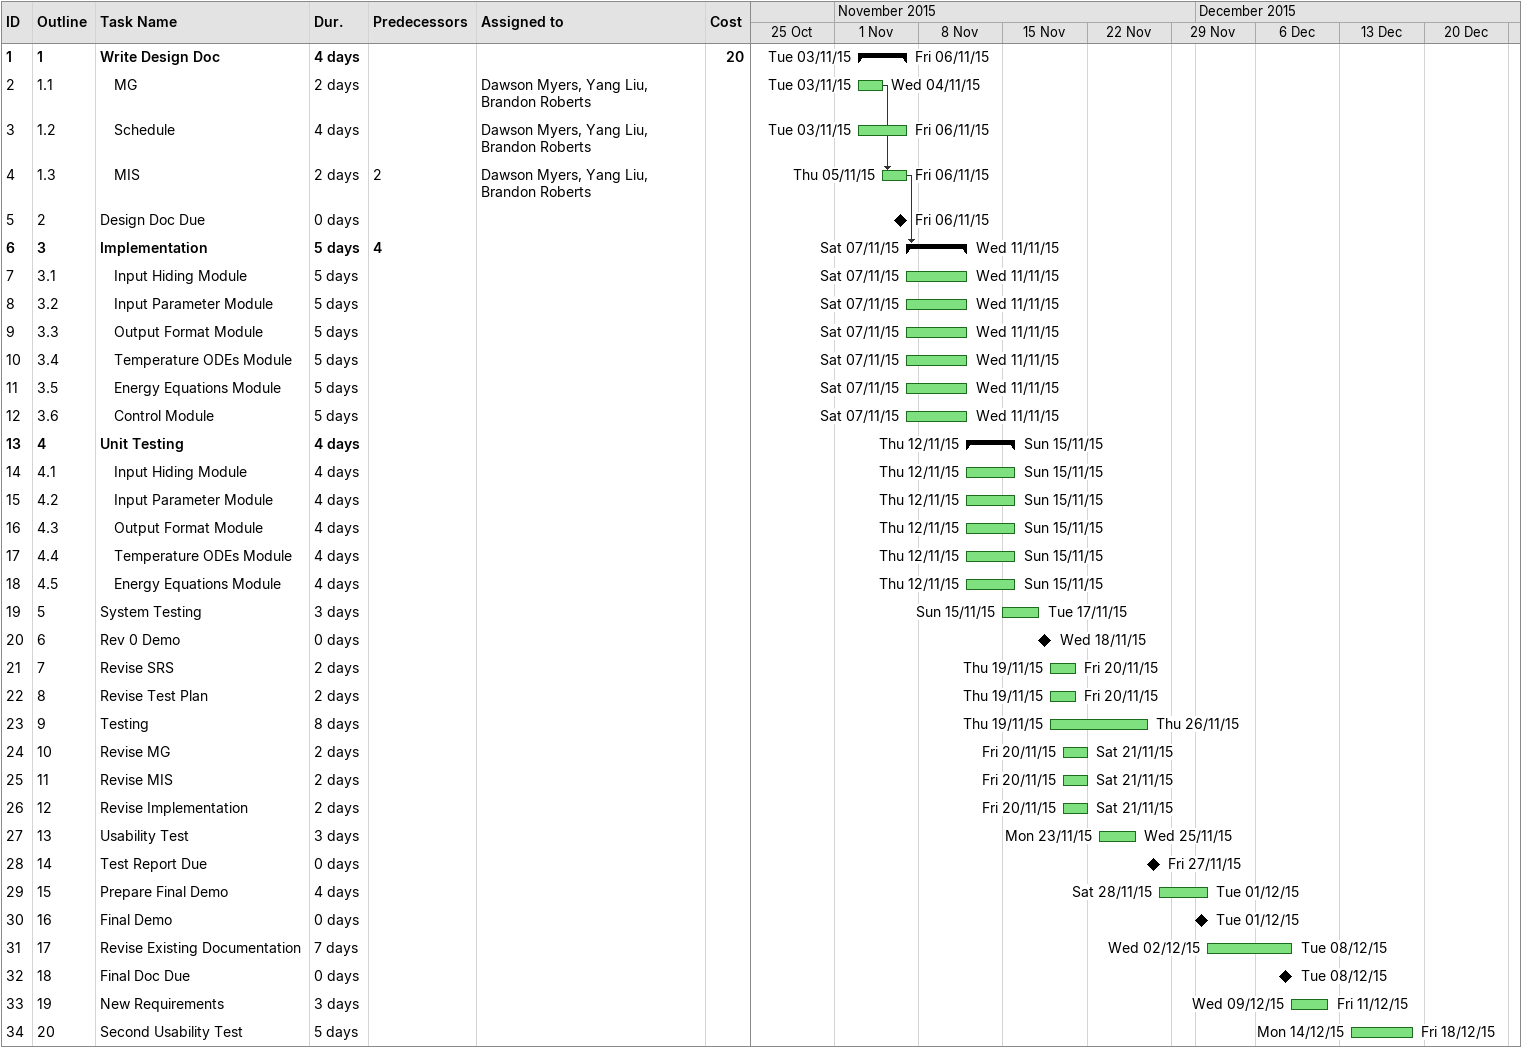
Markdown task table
| ID | WBS | Task | Duration | Start | Finish | Predecessors | Resources | Cost |
|---|---|---|---|---|---|---|---|---|
| 1 | 1 | **Write Design Doc** | 4d | 2015-11-03 | 2015-11-06 |  |  | 20 |
| 2 | 1.1 | MG | 2d | 2015-11-03 | 2015-11-04 |  | Dawson Myers, Yang Liu, Brandon Roberts |  |
| 3 | 1.2 | Schedule | 4d | 2015-11-03 | 2015-11-06 |  | Dawson Myers, Yang Liu, Brandon Roberts |  |
| 4 | 1.3 | MIS | 2d | 2015-11-05 | 2015-11-06 | 2 | Dawson Myers, Yang Liu, Brandon Roberts |  |
| 5 | 2 | Design Doc Due | 0d | 2015-11-06 | 2015-11-06 |  |  |  |
| 6 | 3 | **Implementation** | 5d | 2015-11-07 | 2015-11-11 | 4 |  |  |
| 7 | 3.1 | Input Hiding Module | 5d | 2015-11-07 | 2015-11-11 |  |  |  |
| 8 | 3.2 | Input Parameter Module | 5d | 2015-11-07 | 2015-11-11 |  |  |  |
| 9 | 3.3 | Output Format Module | 5d | 2015-11-07 | 2015-11-11 |  |  |  |
| 10 | 3.4 | Temperature ODEs Module | 5d | 2015-11-07 | 2015-11-11 |  |  |  |
| 11 | 3.5 | Energy Equations Module | 5d | 2015-11-07 | 2015-11-11 |  |  |  |
| 12 | 3.6 | Control Module | 5d | 2015-11-07 | 2015-11-11 |  |  |  |
| 13 | 4 | **Unit Testing** | 4d | 2015-11-12 | 2015-11-15 |  |  |  |
| 14 | 4.1 | Input Hiding Module | 4d | 2015-11-12 | 2015-11-15 |  |  |  |
| 15 | 4.2 | Input Parameter Module | 4d | 2015-11-12 | 2015-11-15 |  |  |  |
| 16 | 4.3 | Output Format Module | 4d | 2015-11-12 | 2015-11-15 |  |  |  |
| 17 | 4.4 | Temperature ODEs Module | 4d | 2015-11-12 | 2015-11-15 |  |  |  |
| 18 | 4.5 | Energy Equations Module | 4d | 2015-11-12 | 2015-11-15 |  |  |  |
| 19 | 5 | System Testing | 3d | 2015-11-15 | 2015-11-17 |  |  |  |
| 20 | 6 | Rev 0 Demo | 0d | 2015-11-18 | 2015-11-18 |  |  |  |
| 21 | 7 | Revise SRS | 2d | 2015-11-19 | 2015-11-20 |  |  |  |
| 22 | 8 | Revise Test Plan | 2d | 2015-11-19 | 2015-11-20 |  |  |  |
| 23 | 9 | Testing | 8d | 2015-11-19 | 2015-11-26 |  |  |  |
| 24 | 10 | Revise MG | 2d | 2015-11-20 | 2015-11-21 |  |  |  |
| 25 | 11 | Revise MIS | 2d | 2015-11-20 | 2015-11-21 |  |  |  |
| 26 | 12 | Revise Implementation | 2d | 2015-11-20 | 2015-11-21 |  |  |  |
| 27 | 13 | Usability Test | 3d | 2015-11-23 | 2015-11-25 |  |  |  |
| 28 | 14 | Test Report Due | 0d | 2015-11-27 | 2015-11-27 |  |  |  |
| 29 | 15 | Prepare Final Demo | 4d | 2015-11-28 | 2015-12-01 |  |  |  |
| 30 | 16 | Final Demo | 0d | 2015-12-01 | 2015-12-01 |  |  |  |
| 31 | 17 | Revise Existing Documentation | 7d | 2015-12-02 | 2015-12-08 |  |  |  |
| 32 | 18 | Final Doc Due | 0d | 2015-12-08 | 2015-12-08 |  |  |  |
| 33 | 19 | New Requirements | 3d | 2015-12-09 | 2015-12-11 |  |  |  |
| 34 | 20 | Second Usability Test | 5d | 2015-12-14 | 2015-12-18 |  |  |  |
